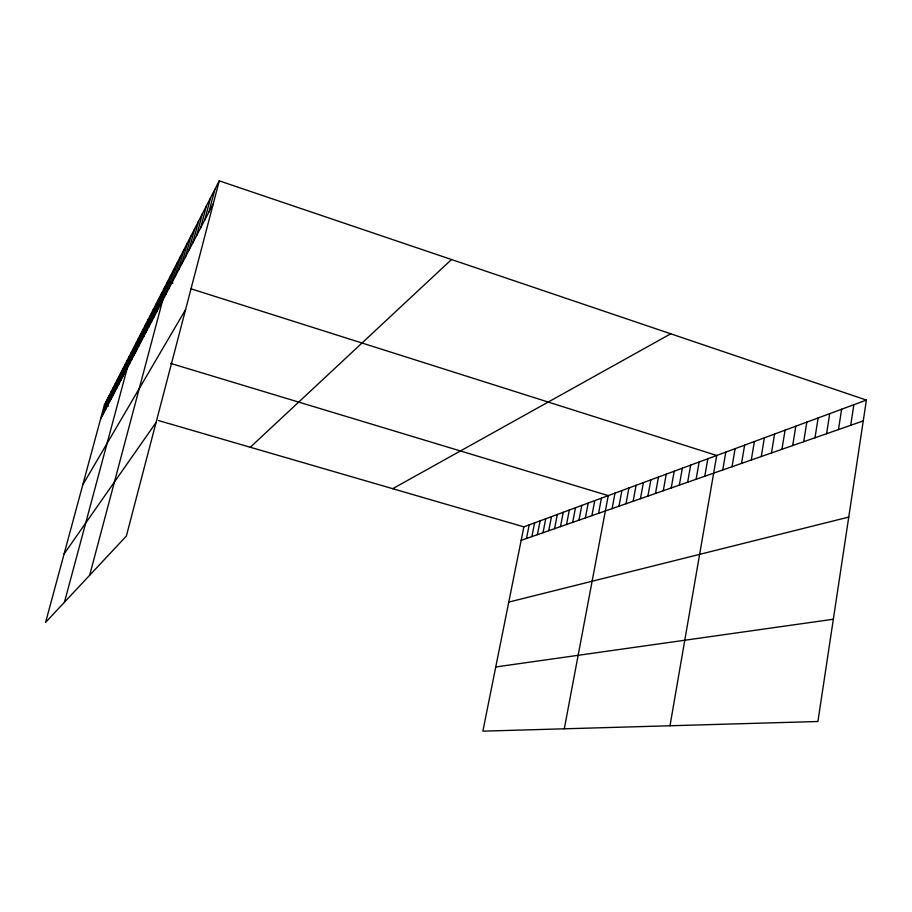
<?xml version="1.0" encoding="UTF-8"?>
<svg xmlns="http://www.w3.org/2000/svg" width="912" height="912" viewBox="0 0 912 912"><rect width="100%" height="100%" fill="white"/><g stroke="black" fill="none" stroke-linecap="round" stroke-linejoin="round"><path stroke-width="1.37" d="M866.4 400.072L817.916 721.506L482.87 731.15L523.864 526.862L866.4 400.072L219.256 180.85L104.413 404.814L45.6 622.372L126.369 536.039L219.256 180.85M850.702 425.3L853.849 404.711M838.481 429.563L841.628 409.237M826.591 433.724L829.726 413.638M814.997 437.771L818.132 417.935M803.7 441.716L806.824 422.119M792.688 445.558L795.811 426.2M771.484 452.956L774.584 434.055M781.949 449.308L785.072 430.168M761.258 456.524L764.359 437.84M751.283 460.013L754.372 441.533M741.547 463.41L744.625 445.136M732.04 466.727L735.106 448.67M670.001 725.758L716.718 455.476L191.132 288.842M722.749 469.976L725.804 452.113M704.794 476.235L707.837 458.759M696.118 479.267L699.151 461.974M679.337 485.127L682.347 468.198M687.637 482.231L690.658 465.12M671.221 487.954L674.219 471.208M655.5 493.449L658.475 477.033M663.275 490.736L666.262 474.149M647.896 496.105L650.86 479.849M633.133 501.258L636.074 485.321M640.441 498.704L643.393 482.619M618.974 506.194L621.881 490.576M625.985 503.755L628.904 487.977M564.289 728.802L608.258 495.626L170.544 363.375M612.1 508.6L615.007 493.118M598.568 513.319L601.441 498.146M585.367 517.925L588.217 503.036M591.899 515.645L594.761 500.62M572.679 522.359L575.495 507.745M578.96 520.171L581.799 505.419M560.47 526.623L563.263 512.27M566.512 524.514L569.327 510.036M548.716 530.727L551.486 516.637M554.53 528.698L557.323 514.471M537.385 534.683L540.132 520.843M543.005 532.722L545.752 518.757M526.475 538.49L529.188 524.89M531.878 536.598L534.614 522.884M208.928 212.029L214.844 189.457M185.467 256.876L190.961 236.026M189.103 249.922L194.666 228.809M192.842 242.786L198.474 221.388M196.684 235.433L202.384 213.75M200.651 227.863L206.42 205.895M204.733 220.066L210.569 197.79M89.65 575.278L167.694 281.409L172.915 283.062M165.631 294.781L170.761 275.424M168.72 288.876L173.907 269.279M171.889 282.811L177.145 262.987M175.15 276.587L180.462 256.511M178.49 270.191L183.871 249.865M181.933 263.625L187.37 243.048M138.601 346.412L143.23 329.118M141.029 341.783L145.692 324.307M143.503 337.052L148.223 319.382M146.034 332.207L150.811 314.344M148.633 327.237L153.455 309.179M151.301 322.164L156.169 303.89M154.025 316.954L158.939 298.475M156.818 311.619L161.789 292.923M159.68 306.147L164.707 287.234M114.866 391.772L119.027 376.325M116.827 388.022L121.022 372.427M118.822 384.203L123.063 368.437M120.874 380.293L125.149 364.378M122.96 376.303L127.281 360.217M125.092 372.221L129.458 355.976M64.456 602.216L131.681 351.633L135.592 352.807M129.447 363.911L133.893 347.324M131.659 359.681L136.15 342.923M133.927 355.361L138.453 338.432M136.241 350.938L140.813 333.826M102.212 415.952L106.123 401.497M103.911 412.703L107.855 398.111M105.644 409.385L109.622 394.657M107.422 406L111.424 391.134M109.223 402.557L113.27 387.543M111.059 399.034L115.151 383.884M112.94 395.443L117.067 380.144M100.537 419.132L213.271 203.752M82.787 484.808L185.592 309.578M64.114 553.88L156.066 422.495M250.287 447.256L451.508 259.521M392.696 488.695L670.742 333.792M521.162 540.349L863.254 420.922M508.771 602.091L848.753 517.081M495.752 666.957L833.34 619.237M104.413 404.814L108.494 406M158.369 420.512L523.864 526.862"/></g></svg>
